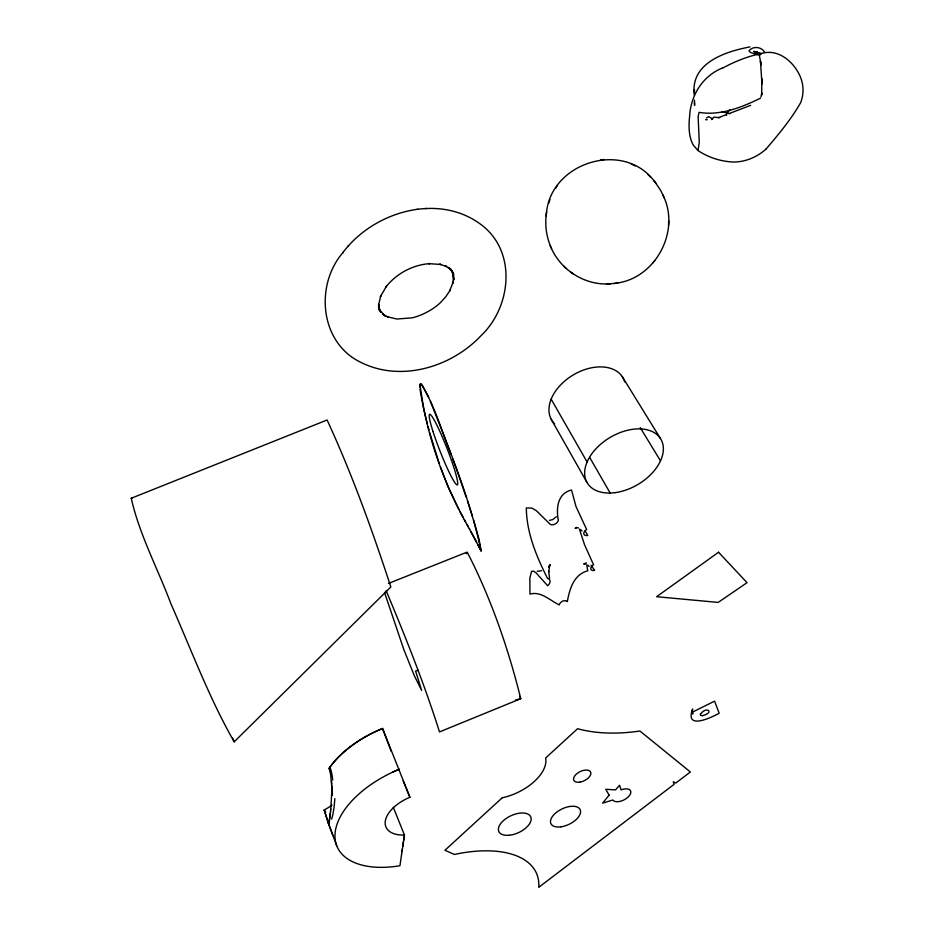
<?xml version="1.0" encoding="UTF-8"?>
<svg xmlns="http://www.w3.org/2000/svg" width="934" height="934" viewBox="0 0 934 934"><rect width="100%" height="100%" fill="white"/><g stroke="black" fill="none" stroke-linecap="round" stroke-linejoin="round"><path stroke-width="1.4" d="M419.798 387.166L420.043 384.341L421.176 384.096C434.812 405.706 441.677 431.041 451.227 454.671M331.92 792.768L331.862 785.798M694.312 95.28C689.969 63.01 725.076 51.662 749.932 46.91M694.394 92.384L694.464 89.512M616.557 283.154C655.259 278.052 679.952 232.239 663.852 196.946M668.569 225.152L668.697 220.868M546.355 213.874C544.826 224.896 546.343 236.325 550.675 246.576M330.753 809.556L331.932 788.611L330.659 774.578L329.095 768.355L331.15 765.53A83.908 47.319 -23.1 0 1 382.555 728.473L409.909 797.262A32.865 17.944 -23.3 0 0 385.287 821.184A32.865 17.944 -23.3 0 0 404.469 835.043L403.628 840.507M330.601 810.992L330.519 811.693M330.344 813.245L328.768 823.823L329.177 822.445M546.402 213.629C550.418 162.376 623.608 139.575 654.617 181.581M546.086 215.882L546.659 211.668M401.585 854.376L399.939 865.748A85.181 46.525 -23.3 0 1 334.967 836.514A85.181 46.525 -23.3 0 1 398.036 769.756L399.355 769.196L392.689 772.114M401.573 854.482L402.904 845.375M401.994 851.621L402.414 848.749M402.706 846.706L404.469 835.043L393.296 807.338M403.044 844.406L403.488 841.487M329.212 822.282L329.223 822.154A30.845 0.642 -84.6 0 0 330.764 809.218M466.229 553.78L467.28 552.309C490.969 598.157 508.341 648.581 520.763 698.69L439.494 731.917C424.363 683.933 405.531 637.058 386.139 590.638M766.254 148.845A53.133 48.346 -72.5 0 1 733.423 162.037C720.943 161.489 708.381 157.542 698.002 150.537L699.274 142.482L698.13 116.505L699.087 112.349C720.114 116.014 741.9 107.27 760.463 98.187M760.953 96.961L761.911 92.84L761.63 95.163L761.899 78.83L761.992 83.943L760.428 61.154L761.152 64.983L759.33 55.211M726.442 115.314L726.897 113.411L729.839 109.897M131.239 498.266C139.411 534.715 157.881 568.841 170.957 603.889C191.388 650.099 209.099 697.885 234.189 741.818L390.844 586.961C372.339 530.454 351.99 473.9 327.098 419.996L131.239 498.266L131.916 498.429M548.667 203.32L549.227 201.721M549.426 201.149L549.963 199.619M548.597 567.113L549.741 565.245L548.725 571.958L548.702 571.316L549.566 578.333M549.274 566.343L550.243 564.743L548.632 567.393M766.242 148.833C778.617 134.298 791.203 119.26 800.648 102.658A52.094 41.937 2.4 0 0 798.301 72.63C791.11 59.718 777.065 48.86 761.607 53.436L760.054 54.919L757.392 54.662L750.726 52.538L749.08 51.16L749.325 50.308C753.54 45.906 761.665 46.793 764.584 52.281M711.603 119.517L713.809 117.135L719.694 117.672M555.695 188.236L556.349 187.29M556.991 186.31L557.586 185.446M342.58 253.021C314.851 285.524 319.953 342.603 360.536 362.194C400.558 382.578 451.285 367.249 480.963 335.738C510.851 307.496 517.062 253.207 482.691 225.853C439.716 191.75 373.191 211.341 342.58 253.021L343.175 252.285M700.804 713.751C706.723 705.906 714.662 712.467 702.87 715.561M348.032 246.389L348.522 245.77M652.808 263.038L653.345 262.407M654.15 261.45L654.757 260.738M556.384 516.7L552.613 519.678L549.507 520.32M586.26 562.863L583.657 563.984L586.003 563.996M575.122 528.422L576.558 527.406L575.753 527.698L578.368 527.838M706.513 118.023L708.602 116.61L712.712 118.91M723.021 67.715C702.683 75.771 690.576 95.326 689.584 116.797A53.658 25.3 -69.6 0 0 693.483 145.377L698.002 150.537M750.656 105.332L729.758 113.329M388.427 583.458L466.743 552.251M726.092 114.719L718.316 117.731M515.44 700.068L520.763 698.69L519.619 696.355M418.292 670.32L415.583 671.009L421.643 690.401L414.322 675.714L403.827 649.55L384.516 592.425M757.801 54.172L761.607 53.436M541.545 570.721L537.213 571.304M608.711 283.924L615.751 283.271M614.42 283.481L617.783 282.955M416.938 209.356L417.743 209.274M425.297 208.574L426.254 208.48M600.597 159.819L601.951 159.702M602.792 159.632L604.228 159.504M550.208 245.49C559.092 268.688 583.26 284.975 608.162 283.936M606.563 283.983L610.229 283.878M705.59 119.692L707.213 119.739M729.746 113.738L722.134 111.8M760.206 53.063L755.069 52.386L759.646 53.11M757.427 52.573L753.656 51.347L757.988 52.829L756.552 51.545L758.933 53.939M631.244 164.115L635.225 165.96M327.916 821.827L328.675 823.835L324.191 810.011A38.913 22.077 -21.3 0 0 331.979 805.073M570.557 272.027L573.219 273.907M563.821 266.213L566.261 268.525M648.161 174.821L649.013 175.639M649.76 176.328L650.624 177.156M587.743 565.128L589.085 566.518M580.644 529.508L581.975 531.037M655.189 182.293L660.863 190.746L664.331 198.078M653.8 180.589L655.995 183.297M591.07 565.315L594.666 570.37A4.693 2.849 -28.6 0 1 590.802 568.911A4.693 2.849 -28.6 0 1 593.569 564.766L584.579 544.837L579.372 528.994M622.301 376.694L660.303 438.303M640.257 427.644L660.513 460.882M585.128 530.932L587.801 535.416A4.798 2.977 -28.9 0 1 583.832 533.839A4.798 2.977 -28.9 0 1 586.645 529.543L575.951 506.415L571.538 490C557.411 493.386 556.092 508.376 558.31 520.203A4.88 3.082 -28.3 0 1 554.469 524.313A4.88 3.082 -28.3 0 1 549.589 523.682L536.291 510.653L531.913 508.119L526.309 507.956C526.589 532.894 536.443 556.372 547.452 578.298L548.678 578.811A7.402 4.53 -27.4 0 1 547.686 585.77L536.069 572.846L533.548 571.118L531.574 571.386L529.847 578.111L529.952 594.106C540.914 590.942 550.009 600.539 559.268 604.893L559.454 604.333A6.608 3.97 -27.6 0 1 560.54 602.652L562.723 601.006L565.339 600.714A6.643 3.993 -27.5 0 1 566.529 601.076L567.312 601.648C569.577 589.144 573.733 574.433 587.778 570.814L586.75 565.117M589.728 457.497L610.159 493.035M551.153 399.168L587.089 461.98M551.212 419.273L586.75 482.049M466.953 524.406L468.284 526.834M464.291 519.561L465.622 521.989M469.627 529.274C444.105 484.909 426.079 435.046 420.055 384.306L420.942 383.944L422.647 385.789L428.624 397.324M469.312 528.691L481.115 550.978L479.002 539.035L473.561 519.958M470.981 531.738L476.597 542.175M462.949 517.121L460.252 512.101M458.863 509.485L448.145 487.069L440.451 467.012M478.056 544.989L481.115 550.978C470.199 499.457 449.698 450.258 430.399 401.34M551.072 247.498L551.539 248.596M662.988 194.926L663.467 196.07M403.184 780.952L409.909 797.262M232.659 738.094L234.189 741.818M385.952 737.486L382.555 728.473L375.865 731.38A83.71 47.202 -23.1 0 0 329.107 768.343M386.186 738.082L388.813 745.052M388.976 745.495L389.478 746.826M389.98 748.146L390.47 749.465M390.809 750.352L391.136 751.228M328.464 823.508L332.913 835.475M328.406 823.379L336.719 845.679M466.159 497.098L461.956 484.804A194.459 17.863 68.7 0 0 452.827 459.073M439.062 462.984L429.78 432.827M467.49 501.079L472.441 516.35M327.822 821.5L324.191 810.011A83.71 47.202 -23.1 0 0 325.744 812.113M428.169 426.931L428.951 429.85M427.398 424.071L426.675 421.269A242.618 25.253 68.1 0 1 423.452 408.111L419.926 388.988M331.523 780.684L331.78 784.07M694.487 102.46L694.592 105.355L694.441 100.16M723.114 67.832A53.436 17.431 -27.1 0 1 757.626 54.382M700.57 713.751A5.347 2.51 -10.1 0 0 700.348 714.673L700.722 715.292A2.137 1.086 -12.6 0 0 701.597 715.654L702.146 715.631A3.724 2.3 -16.3 0 0 702.87 715.642M554.633 423.861A41.458 27.681 -31 0 1 573.056 375.048A41.458 27.681 -31 0 1 624.718 381.878M329.971 767.118A38.539 19.929 -85 0 1 332.726 779.995M332.399 792.849A35.714 9.363 -89.4 0 1 332.329 795.231M334.816 798.64A33.227 6.958 -89.1 0 1 331.652 819.118M330.402 814.063A31.091 1.039 -85.2 0 1 330.216 815.639M378.702 304.391L378.679 307.73L378.574 304.321L379.683 310.427L378.55 307.064L381.084 312.481L379.052 309.574L385.392 316.182L382.8 314.139L388.637 317.35L387.283 316.743L396.787 319.019L411.906 317.875C421.619 315.727 432.967 309.703 440.229 302.838L445.716 296.849L450.34 289.914L449.744 290.894L453.259 281.683L453.013 283.154L453.445 273.242L453.924 279.768L452.091 270.755L453.364 274.071L450.363 268.899L452.523 271.724L448.133 267.358L450.912 269.342L445.133 265.898L446.58 266.482L439.599 264.217L440.941 264.485L428.729 263.645L429.687 263.622C412.758 264.847 396.518 273.522 386.011 286.855L386.548 286.073L380.348 296.697L380.874 295.436L378.702 304.391M692.164 711.299L692.783 714.101L692.596 712.058L714.592 701.142L719.168 713.237C710.926 717.826 684.47 730.376 692.666 708.976L692.164 711.299M609.108 795.149L602.593 803.158L612.867 799.994A9.982 5.184 -26.8 0 0 623.69 800.064A9.982 5.184 -26.8 0 0 630.777 791.343A9.982 5.184 -26.8 0 0 621.087 789.872L619.592 785.225L615.529 789.895L605.734 789.277L609.108 795.149M502.223 797.776L444.934 850.279L454.379 854.458A106.674 53.693 -23.3 0 1 511.377 854.061A106.651 53.693 -23.3 0 1 538.766 887.3L674.079 784.362L673.262 781.746L675.819 783.042L690.366 771.974L639.918 731.018A172.942 98.852 -29.6 0 1 577.586 728.695L545.631 757.988A40.652 22.276 -25.1 0 1 502.223 797.776M718.55 552.251L656.614 596.709L718.176 602.407L747.037 582.676L718.55 552.251M508.972 835.276A17.548 9.258 -24.9 0 0 530.944 817.448A17.548 9.258 -24.9 0 0 504.395 819.772A17.548 9.258 -24.9 0 0 508.972 835.276M579.827 782.143A9.398 5.02 -26.3 0 0 590.638 772.044A9.398 5.02 -26.3 0 0 576.126 774.286A9.398 5.02 -26.3 0 0 579.827 782.143M560.949 826.835A16.228 8.464 -25.8 0 0 580.247 809.825A16.228 8.464 -25.8 0 0 555.391 813.245A16.228 8.464 -25.8 0 0 560.949 826.835M432.979 431.438A37.92 3.748 68.6 0 0 457.088 484.909A37.92 3.748 68.6 0 0 440.323 432.419A37.92 3.748 68.6 0 0 432.979 431.438M615.074 492.65A42.812 27.319 -30.7 0 0 661.692 440.766A42.812 27.319 -30.7 0 0 595.262 449.511A42.812 27.319 -30.7 0 0 615.074 492.65"/></g></svg>
